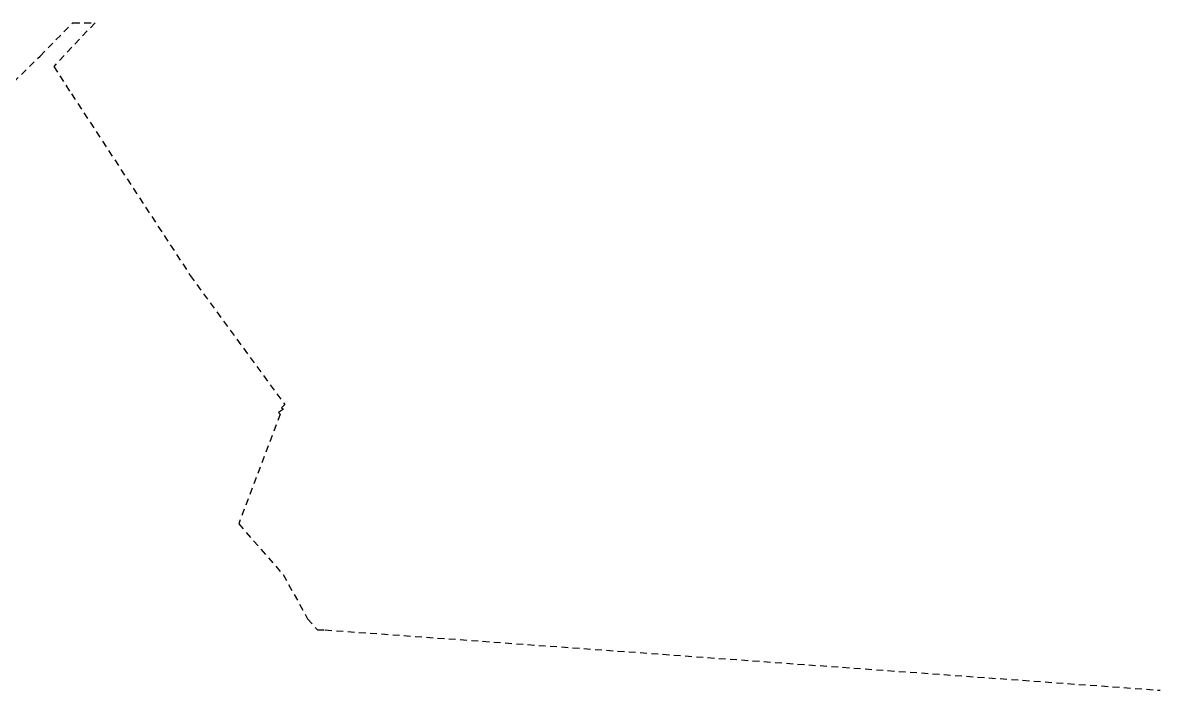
# Model space of a CAD drawing. Header units: metres. Extents: x 542180 to 550635, y 1840441 to 1846931.
# Drawn here: x 549718.1 to 550056.5, y 1842801.5 to 1843000 of the extents above; entities that cross this region are included whole.
import ezdxf

# ---------------------------------------------------------------- set-up
doc = ezdxf.new("R2010")
doc.units = ezdxf.units.M
doc.header["$MEASUREMENT"] = 0
doc.linetypes.add('DGN Style 2', pattern=[3.355162, 2.013097, -1.342065])
doc.layers.add('Level 34', color=7, linetype='Continuous', lineweight=0)

msp = doc.modelspace()

# ---------------------------------------------------------------- linework, layer by layer
at = {"layer": 'Level 34', "color": 2, "linetype": 'DGN Style 2', "lineweight": 30}
for p, q in [((549723.25, 1842990.11), (549733.02, 1843000)), ((549739.6, 1843000), (549727.28, 1842987.03)), ((549733.02, 1843000), (549739.6, 1843000)), ((549712.91, 1842979.91), (549723.25, 1842990.11)), ((549727.28, 1842987.03), (549732.58, 1842978.85)), ((549732.58, 1842978.85), (549767.93, 1842924.85)), ((549767.93, 1842924.85), (549796.06, 1842886.46)), ((549796.06, 1842886.46), (549795.1, 1842885.52)), ((549794.67, 1842883.59), (549782.32, 1842851.01)), ((549795.62, 1842885.11), (549794.21, 1842884.07)), ((549794.21, 1842884.07), (549794.67, 1842883.59)), ((549795.1, 1842885.52), (549795.62, 1842885.11)), ((549782.32, 1842851.01), (549795.55, 1842835.91)), ((549795.55, 1842835.91), (549802.83, 1842822.76)), ((549802.83, 1842822.76), (549805.72, 1842819.48)), ((549805.72, 1842819.48), (549808.05, 1842819.48)), ((549808.05, 1842819.48), (550056.48, 1842801.54))]:
    msp.add_line(p, q, dxfattribs=at)

doc.saveas('drawing.dxf')
